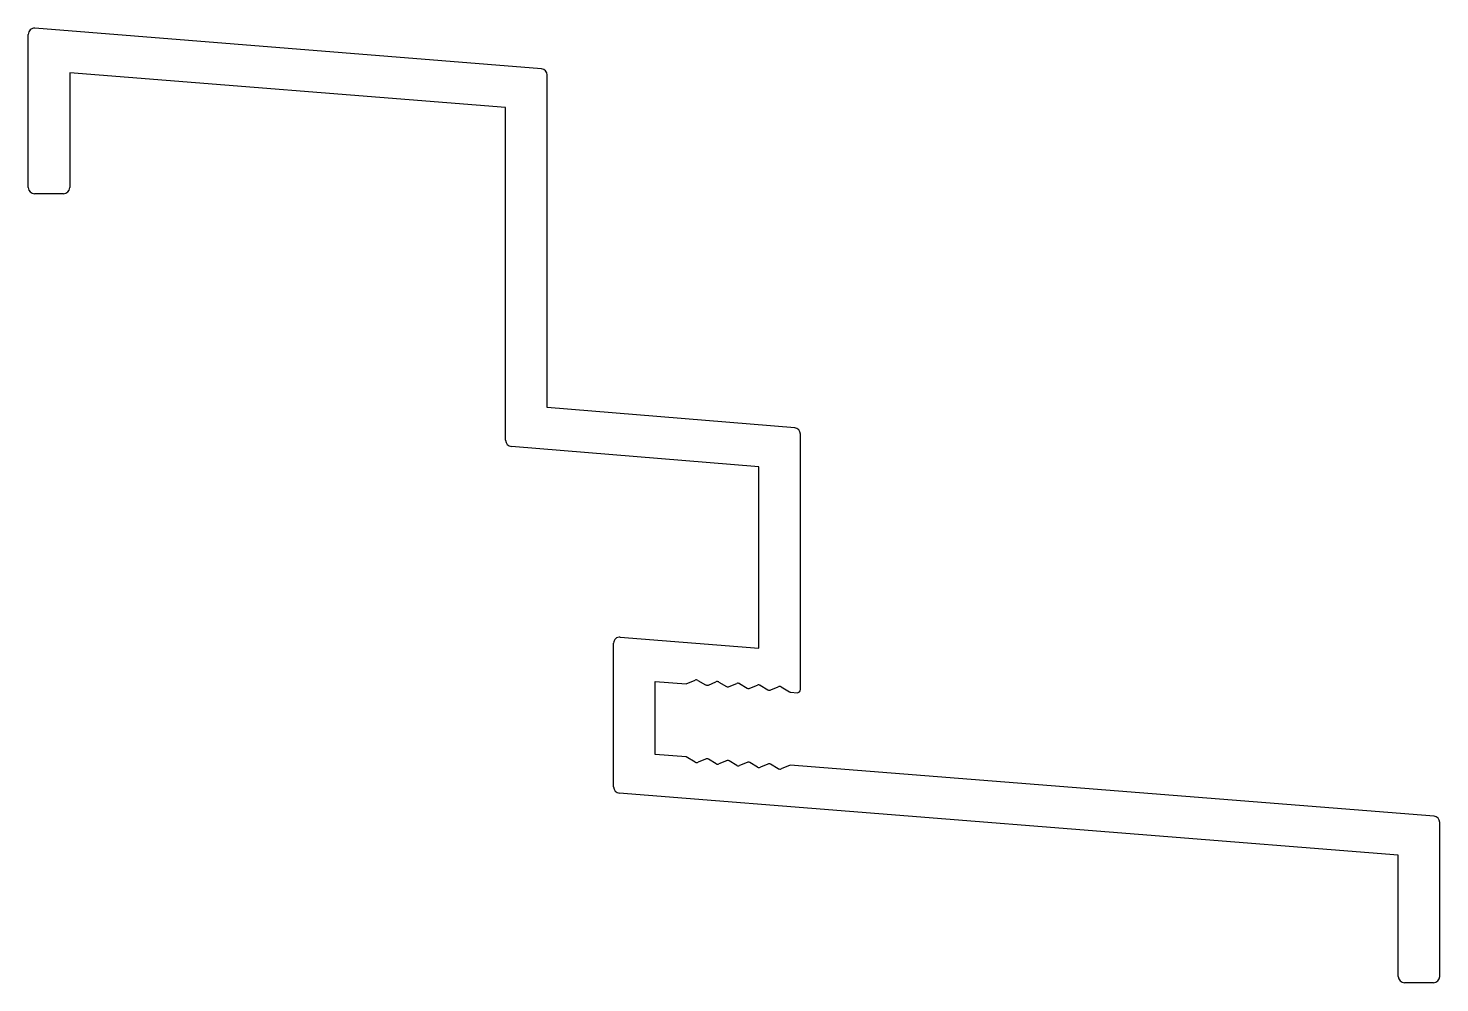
# Model space of a CAD drawing. Extents: x 1463.8 to 1531.8, y 2372.8 to 2418.7.
import ezdxf

# ---------------------------------------------------------------- set-up
doc = ezdxf.new("R2010")
doc.units = 0
doc.layers.add('HT-MAUER', color=6, linetype='CONTINUOUS')

msp = doc.modelspace()

# ---------------------------------------------------------------- linework, layer by layer
at = {"layer": 'HT-MAUER', "color": 0}
for p, q in [((1463.786, 2411.063), (1463.786, 2418.438)), ((1488.51, 2416.785), (1464.11, 2418.737)), ((1465.786, 2416.597), (1465.786, 2411.063)), ((1486.786, 2414.917), (1465.786, 2416.597)), ((1488.786, 2400.463), (1488.786, 2416.486)), ((1486.786, 2398.897), (1486.786, 2414.917)), ((1465.486, 2410.763), (1464.086, 2410.763)), ((1500.711, 2399.486), (1488.786, 2400.463)), ((1500.986, 2386.881), (1500.986, 2399.187)), ((1498.986, 2397.62), (1487.062, 2398.598)), ((1498.986, 2388.884), (1498.986, 2397.62)), ((1491.986, 2382.193), (1491.986, 2389.115)), ((1492.31, 2389.414), (1498.986, 2388.884)), ((1493.986, 2383.763), (1493.986, 2387.274)), ((1493.986, 2387.274), (1495.486, 2387.155)), ((1495.486, 2387.155), (1495.917, 2387.337)), ((1496.051, 2387.329), (1496.421, 2387.113)), ((1496.555, 2387.105), (1496.917, 2387.258)), ((1497.051, 2387.249), (1497.421, 2387.034)), ((1497.555, 2387.026), (1497.917, 2387.178)), ((1498.051, 2387.17), (1498.421, 2386.955)), ((1498.555, 2386.946), (1498.917, 2387.099)), ((1499.051, 2387.091), (1499.421, 2386.875)), ((1499.555, 2386.867), (1499.917, 2387.02)), ((1500.051, 2387.011), (1500.457, 2386.776)), ((1500.52, 2386.756), (1500.824, 2386.732)), ((1495.486, 2383.644), (1493.986, 2383.763)), ((1495.921, 2383.391), (1495.486, 2383.644)), ((1496.417, 2383.536), (1496.055, 2383.383)), ((1496.921, 2383.312), (1496.551, 2383.527)), ((1497.417, 2383.456), (1497.055, 2383.303)), ((1497.921, 2383.233), (1497.551, 2383.448)), ((1498.417, 2383.377), (1498.055, 2383.224)), ((1498.921, 2383.153), (1498.551, 2383.369)), ((1499.417, 2383.298), (1499.055, 2383.145)), ((1499.921, 2383.074), (1499.551, 2383.289)), ((1500.486, 2383.247), (1500.055, 2383.065)), ((1531.51, 2380.785), (1500.486, 2383.247)), ((1529.786, 2378.916), (1492.262, 2381.894)), ((1531.786, 2373.063), (1531.786, 2380.486)), ((1529.786, 2373.063), (1529.786, 2378.916)), ((1531.486, 2372.763), (1530.086, 2372.763))]:
    msp.add_line(p, q, dxfattribs=at)
for centre, radius, start, end in [((1464.086, 2418.438), 0.3, 85.42608, 180), ((1488.486, 2416.486), 0.3, 0, 85.42608), ((1464.086, 2411.063), 0.3, 180, 270), ((1465.486, 2411.063), 0.3, 270, 0), ((1500.686, 2399.187), 0.3, 0, 85.3141), ((1487.086, 2398.897), 0.3, 180, 265.3141), ((1492.286, 2389.115), 0.3, 85.46223, 180), ((1495.975, 2387.199), 0.15, 59.8461, 112.88982), ((1496.497, 2387.243), 0.15, 239.8461, 292.88982), ((1496.975, 2387.12), 0.15, 59.8461, 112.88982), ((1497.497, 2387.164), 0.15, 239.8461, 292.88982), ((1497.975, 2387.04), 0.15, 59.8461, 112.88982), ((1498.497, 2387.084), 0.15, 239.8461, 292.88982), ((1498.975, 2386.961), 0.15, 59.8461, 112.88982), ((1499.497, 2387.005), 0.15, 239.8461, 292.88982), ((1499.975, 2386.882), 0.15, 59.8461, 112.88982), ((1500.836, 2386.881), 0.15, 265.46223, 360), ((1500.532, 2386.905), 0.15, 239.8461, 265.46223), ((1496.475, 2383.398), 0.15, 59.8461, 112.88982), ((1497.475, 2383.318), 0.15, 59.8461, 112.88982), ((1495.997, 2383.521), 0.15, 239.8461, 292.88982), ((1496.997, 2383.442), 0.15, 239.8461, 292.88982), ((1497.997, 2383.362), 0.15, 239.8461, 292.88982), ((1498.475, 2383.239), 0.15, 59.8461, 112.88982), ((1498.997, 2383.283), 0.15, 239.8461, 292.88982), ((1499.475, 2383.159), 0.15, 59.8461, 112.88982), ((1499.997, 2383.204), 0.15, 239.8461, 292.88982), ((1492.286, 2382.193), 0.3, 180, 265.46223), ((1531.486, 2380.486), 0.3, 0, 85.46223), ((1530.086, 2373.063), 0.3, 180, 270), ((1531.486, 2373.063), 0.3, 270, 0)]:
    msp.add_arc(centre, radius, start, end, dxfattribs=at)

doc.saveas('drawing.dxf')
